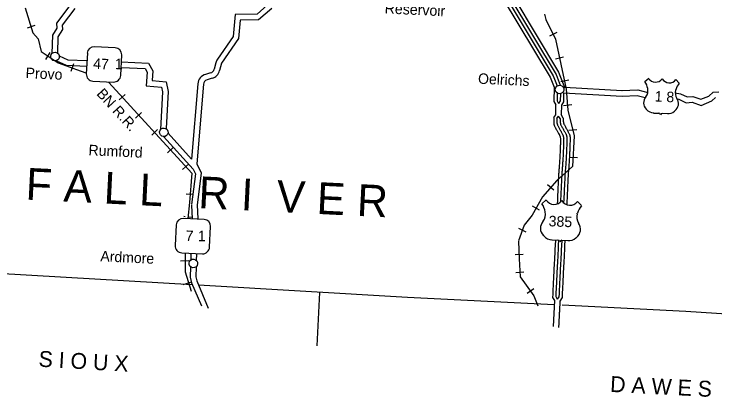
# Model space of a CAD drawing. Extents: x -180379 to 2689081, y 14222585 to 16907136.
# Drawn here: x 339372 to 559514, y 15618461 to 15738898 of the extents above; entities that cross this region are included whole.
import ezdxf

# ---------------------------------------------------------------- set-up
doc = ezdxf.new("R2010")
doc.units = 0
for name, color, linetype in [('L2', 7, 'Continuous'), ('L3', 7, 'Continuous'), ('L4', 7, 'Continuous'), ('L5', 7, 'Continuous'), ('L6', 7, 'Continuous'), ('L8', 7, 'Continuous')]:
    doc.layers.add(name, color=color, linetype=linetype)

msp = doc.modelspace()

# ---------------------------------------------------------------- linework, layer by layer
at = {"layer": 'L2'}
for p, q in [((509021, 15715903), (508927, 15711351)), ((509983, 15714014), (509934, 15711615)), ((510980, 15713828), (510934, 15711603)), ((511988, 15714153), (511929, 15711300)), ((509934, 15711615), (510417, 15710799)), ((510934, 15711603), (510417, 15710799)), ((508927, 15711351), (509509, 15710369)), ((509481, 15707239), (509509, 15710369)), ((511264, 15710264), (511249, 15707256)), ((511929, 15711300), (511264, 15710264)), ((508862, 15706322), (509481, 15707239)), ((511862, 15706167), (511249, 15707256)), ((509861, 15706013), (510373, 15706772)), ((510862, 15706082), (510373, 15706772)), ((303605, 15659150), (395276, 15653790)), ((397339, 15653682), (462932, 15649883)), ((435344, 15651335), (434523, 15634580)), ((509496, 15650027), (509983, 15649205)), ((510496, 15650005), (509983, 15649205)), ((462932, 15649883), (509023, 15647544)), ((508493, 15649758), (509074, 15648776)), ((511494, 15649707), (510812, 15648645)), ((511544, 15647431), (550340, 15645492)), ((550340, 15645492), (576441, 15643765))]:
    msp.add_line(p, q, dxfattribs=at)
for points in [[(510416, 15720572), (512239, 15715919)], [(507775, 15719083), (509021, 15715903)], [(508722, 15719409), (509945, 15716286)], [(509601, 15719908), (510943, 15716482)]]:
    msp.add_lwpolyline(points, dxfattribs=at)
for centre, radius, start, end in [((406032, 15722729), 3378, 145.32626, 166.01487), ((400673, 15721921), 1626, 285.93753, 346.01102), ((400674, 15721921), 3378, 285.93754, 346.01103), ((400453, 15716654), 3378, 105.93857, 175.11888), ((400453, 15716654), 1626, 105.93857, 175.11888)]:
    msp.add_arc(centre, radius, start, end, dxfattribs=at)
at = {"layer": 'L3'}
for p, q in [((356608, 15741123), (352732, 15735977)), ((358459, 15740642), (354540, 15735413)), ((418840, 15741655), (415700, 15738794)), ((420330, 15740657), (416159, 15737037)), ((408839, 15738729), (408183, 15731776)), ((415700, 15738794), (408839, 15738729)), ((352732, 15735977), (352838, 15734461)), ((410424, 15736980), (409906, 15731188)), ((416159, 15737037), (410424, 15736980)), ((352838, 15734461), (351449, 15732225)), ((354650, 15734056), (353183, 15731696)), ((354540, 15735413), (354650, 15734056)), ((351449, 15732225), (351266, 15726443)), ((353183, 15731696), (353020, 15726610)), ((408183, 15731776), (403254, 15724651)), ((409906, 15731188), (404525, 15723410)), ((371140, 15728292), (364660, 15728618)), ((353573, 15725769), (356228, 15724507)), ((362404, 15726559), (362078, 15720079)), ((372873, 15719556), (373199, 15726016)), ((352679, 15724215), (355769, 15722761)), ((355769, 15722761), (362200, 15722508)), ((356228, 15724507), (362287, 15724242)), ((373028, 15723807), (381656, 15723433)), ((381656, 15723433), (383004, 15720998)), ((402754, 15723546), (402251, 15721528)), ((404525, 15723410), (403951, 15721104)), ((373132, 15722054), (380594, 15721736)), ((380594, 15721736), (381227, 15720581)), ((381227, 15720581), (380886, 15716331)), ((383004, 15720998), (382760, 15717956)), ((401120, 15720357), (399526, 15719902)), ((401601, 15718673), (400007, 15718218)), ((364136, 15717802), (370597, 15717497)), ((380886, 15716331), (385698, 15715940)), ((382760, 15717956), (387114, 15717592)), ((385698, 15715940), (386056, 15714414)), ((387114, 15717592), (387809, 15714539)), ((397088, 15716941), (395131, 15693286)), ((398833, 15716792), (396761, 15691786)), ((386056, 15714414), (385397, 15702598)), ((387809, 15714539), (387152, 15702869)), ((387740, 15701465), (395131, 15693286)), ((386309, 15700376), (395657, 15690089)), ((396761, 15691786), (398166, 15688934)), ((395657, 15690089), (396348, 15688621)), ((396348, 15688621), (395110, 15678961)), ((398166, 15688934), (396859, 15678752)), ((395108, 15678815), (395349, 15674454)), ((396861, 15678898), (397123, 15674516)), ((399059, 15674284), (392579, 15674611)), ((390303, 15672573), (389997, 15666072)), ((400792, 15665570), (401118, 15672029)), ((392056, 15663816), (398516, 15663511)), ((394847, 15663554), (394927, 15663261)), ((394927, 15663261), (394865, 15661531)), ((396700, 15663282), (396616, 15661448)), ((394778, 15659405), (394656, 15656091)), ((396530, 15659405), (396431, 15656299)), ((394656, 15656091), (395137, 15654396)), ((395137, 15654396), (398242, 15647082)), ((396431, 15656299), (396791, 15654981)), ((396791, 15654981), (400382, 15646431))]:
    msp.add_line(p, q, dxfattribs=at)
for centre, major_axis, start_param, end_param in [((364550, 15726453), (239, 2148), 0.0618367, 1.6326309), ((371027, 15726135), (239, 2148), 4.7742295, 6.3450236), ((364232, 15719976), (239, 2148), 1.6326311, 3.2034297), ((370709, 15719658), (239, 2148), 3.2034312, 4.7742297), ((392462, 15672462), (239, 2148), 0.0618368, 1.6326309), ((398939, 15672144), (239, 2148), 4.7742295, 6.3450236), ((392145, 15665984), (239, 2149), 1.6326311, 3.2034297), ((398622, 15665667), (239, 2149), 3.2034312, 4.7742297)]:
    msp.add_ellipse(centre, major_axis=major_axis, ratio=0.9999133, start_param=start_param, end_param=end_param, dxfattribs=at)
at = {"layer": 'L4'}
for p, q in [((485443, 15760319), (509601, 15719908)), ((486108, 15761230), (510416, 15720572)), ((483583, 15759200), (507775, 15719083)), ((484626, 15759660), (508722, 15719409)), ((537489, 15717660), (538690, 15718688)), ((548303, 15717137), (547253, 15718275)), ((511988, 15714153), (530368, 15713075)), ((512239, 15715919), (530388, 15714826)), ((530284, 15714828), (535270, 15715060)), ((535270, 15715060), (538423, 15714244)), ((538402, 15715439), (538402, 15715439)), ((547031, 15714080), (548660, 15713775)), ((547173, 15714940), (547174, 15715086)), ((548660, 15713775), (550796, 15712812)), ((557533, 15713107), (558965, 15714299)), ((558965, 15714299), (560697, 15714425)), ((530368, 15713075), (535103, 15713269)), ((535103, 15713269), (537632, 15712615)), ((537766, 15712820), (537850, 15712860)), ((547538, 15712309), (547538, 15712309)), ((547636, 15712176), (548161, 15712092)), ((548161, 15712092), (550504, 15711001)), ((550796, 15712812), (552507, 15712958)), ((552507, 15712958), (555082, 15712073)), ((555082, 15712073), (557533, 15713107)), ((555164, 15710174), (558495, 15711594)), ((558495, 15711594), (559675, 15712602)), ((550504, 15711001), (552341, 15711188)), ((552341, 15711188), (555164, 15710174)), ((538012, 15708897), (537867, 15708983)), ((540250, 15707766), (541897, 15707705)), ((544563, 15707549), (542918, 15707652)), ((546782, 15708315), (546930, 15708459)), ((505141, 15679240), (506531, 15680412)), ((517581, 15678635), (516366, 15679942)), ((506195, 15676684), (506195, 15676684)), ((516279, 15676107), (516281, 15676274)), ((505472, 15673669), (505556, 15673710)), ((516702, 15673079), (516702, 15673079)), ((505753, 15669163), (505587, 15669248)), ((508323, 15667861), (510219, 15667776)), ((513282, 15667615), (511386, 15667721)), ((515835, 15668482), (516004, 15668647)), ((509074, 15648776), (508671, 15640647))]:
    msp.add_line(p, q, dxfattribs=at)
for centre, major_axis, start_param, end_param in [((540865, 15720076), (288, 2593), 2.2554505, 4.1774494), ((545176, 15719866), (288, 2593), 2.2294213, 4.157353), ((533217, 15714586), (579, 5216), 4.9887109, 5.4445899), ((552253, 15713657), (579, 5216), 0.9622688, 1.4046002), ((535303, 15714768), (349, 3145), 4.1822935, 5.0344785), ((550195, 15714041), (349, 3145), 1.4013456, 2.2467097), ((539928, 15710953), (313, 2817), 0.961793, 2.4510584), ((545220, 15710695), (313, 2817), 3.907477, 5.4425607), ((540429, 15711022), (358, 3222), 2.400974, 3.203428), ((541863, 15707165), (60, 537), 4.9552122, 6.345023), ((542925, 15707113), (60, 537), 0.0618377, 1.4516493), ((544728, 15710812), (358, 3222), 3.2034317, 3.9362776), ((500232, 15675700), (666, 5998), 4.9887109, 5.4445899), ((509028, 15682014), (331, 2982), 2.2554505, 4.1774494), ((513985, 15681771), (331, 2982), 2.2294213, 4.157353), ((522124, 15674631), (666, 5998), 0.9622688, 1.4046002), ((502631, 15675909), (402, 3617), 4.1822935, 5.0344785), ((519757, 15675073), (402, 3617), 1.4013456, 2.2467097), ((507950, 15671522), (360, 3239), 0.961793, 2.4510584), ((514036, 15671225), (360, 3239), 3.907477, 5.4425607), ((508526, 15671601), (412, 3706), 2.400974, 3.203428), ((510175, 15667166), (69, 618), 4.9552122, 6.345023), ((511396, 15667106), (69, 618), 0.0618377, 1.4516493), ((513470, 15671360), (412, 3706), 3.2034317, 3.9362776)]:
    msp.add_ellipse(centre, major_axis=major_axis, ratio=0.9999133, start_param=start_param, end_param=end_param, dxfattribs=at)
for points, degree in [([(508862, 15706322), (508861, 15705853), (508859, 15705385), (508858, 15704917), (508857, 15704675), (508895, 15704436), (508949, 15704197), (509002, 15703956), (509074, 15703719), (509192, 15703505), (509438, 15703057), (509685, 15702612), (509931, 15702166), (510177, 15701720), (510421, 15701275), (510665, 15700828), (510782, 15700614), (510850, 15700377), (510902, 15700136), (510952, 15699898), (510987, 15699659), (510983, 15699418), (510969, 15698656), (510953, 15697893), (510922, 15697131), (510891, 15696368), (510864, 15695605), (510826, 15694842), (510789, 15694078), (510747, 15693315), (510698, 15692552), (510649, 15691790), (510595, 15691028), (510541, 15690266), (510495, 15689627), (510425, 15688989), (510393, 15688350), (510246, 15685345), (510100, 15682340), (509953, 15679142)], 3), ([(509861, 15706013), (509860, 15705709), (509859, 15705406), (509858, 15705102), (509857, 15704859), (509896, 15704619), (509950, 15704379), (510004, 15704137), (510076, 15703899), (510194, 15703684), (510440, 15703235), (510689, 15702788), (510936, 15702340), (511182, 15701892), (511428, 15701445), (511673, 15700996), (511790, 15700781), (511859, 15700544), (511910, 15700302), (511961, 15700063), (511996, 15699823), (511992, 15699581), (511978, 15698800), (511961, 15698019), (511929, 15697238), (511898, 15696456), (511870, 15695674), (511831, 15694892), (511793, 15694110), (511751, 15693328), (511700, 15692546), (511650, 15691765), (511595, 15690984), (511539, 15690203), (511493, 15689564), (511423, 15688927), (511391, 15688287), (511252, 15685434), (511113, 15682582), (510973, 15679729)], 3), ([(510862, 15706082), (510861, 15705817), (510860, 15705552), (510859, 15705287), (510858, 15705043), (510897, 15704802), (510951, 15704561), (511005, 15704318), (511077, 15704079), (511196, 15703863), (511443, 15703412), (511693, 15702964), (511941, 15702514), (512188, 15702064), (512435, 15701616), (512681, 15701165), (512798, 15700949), (512867, 15700711), (512919, 15700468), (512970, 15700228), (513005, 15699987), (513001, 15699744), (512987, 15698945), (512969, 15698144), (512937, 15697345), (512905, 15696544), (512876, 15695743), (512837, 15694942), (512797, 15694141), (512754, 15693340), (512702, 15692540), (512651, 15691740), (512594, 15690940), (512537, 15690141), (512491, 15689501), (512421, 15688864), (512390, 15688224), (512248, 15685333), (512107, 15682443), (511966, 15679552)], 3), ([(511862, 15706167), (511861, 15705935), (511860, 15705703), (511860, 15705472), (511859, 15705227), (511898, 15704985), (511952, 15704743), (512006, 15704499), (512079, 15704260), (512198, 15704042), (512446, 15703590), (512697, 15703139), (512946, 15702687), (513194, 15702237), (513442, 15701786), (513688, 15701334), (513806, 15701117), (513876, 15700878), (513928, 15700634), (513979, 15700393), (514014, 15700151), (514010, 15699907), (513996, 15699089), (513978, 15698270), (513945, 15697452), (513911, 15696632), (513882, 15695812), (513842, 15694993), (513801, 15694173), (513757, 15693353), (513704, 15692534), (513652, 15691715), (513594, 15690896), (513535, 15690078), (513489, 15689439), (513419, 15688801), (513388, 15688161), (513242, 15685170), (513095, 15682179), (512949, 15678959)], 3), ([(509380, 15667813), (509154, 15663257), (508927, 15658700), (508700, 15654144), (508633, 15652788), (508565, 15651433), (508493, 15649758)], 3), ([(510379, 15667764), (510152, 15663207), (509926, 15658650), (509699, 15654094), (509631, 15652738), (509564, 15651383), (509496, 15650027)], 3), ([(511378, 15667714), (511151, 15663157), (510924, 15658601), (510698, 15654044), (510630, 15652698), (510563, 15651351), (510496, 15650005)], 3), ([(512377, 15667664), (512150, 15663108), (511923, 15658551), (511696, 15653994), (511629, 15652648), (511562, 15651301), (511494, 15649707)], 3), ([(510812, 15648645), (510674, 15645882), (510536, 15643119), (510398, 15640356)], 2)]:
    msp.add_open_spline(points, degree=degree, dxfattribs=at)
at = {"layer": 'L6'}
for centre in [(352237, 15725506), (510711, 15715152), (386414, 15701698), (395689, 15660461)]:
    msp.add_ellipse(centre, major_axis=(149, 1342), ratio=0.9999133, dxfattribs=at)
at = {"layer": 'L8'}
for p, q in [((342821, 15740849), (345294, 15732958)), ((506006, 15738887), (506340, 15737153)), ((506340, 15737153), (509416, 15730986)), ((345947, 15735265), (343497, 15734460)), ((345294, 15732958), (346920, 15731082)), ((509857, 15733065), (507571, 15731883)), ((346920, 15731082), (347875, 15727109)), ((509416, 15730986), (511096, 15723104)), ((347875, 15727109), (353193, 15723584)), ((350602, 15726743), (349222, 15724590)), ((511977, 15725304), (509468, 15724708)), ((353193, 15723584), (358987, 15721492)), ((358006, 15723214), (357165, 15720784)), ((511096, 15723104), (512776, 15715223)), ((358987, 15721492), (361915, 15720435)), ((369137, 15717409), (395246, 15688843)), ((513623, 15718091), (511093, 15717516)), ((512776, 15715223), (513345, 15708607)), ((374306, 15713636), (372430, 15711865)), ((514532, 15710323), (511965, 15710062)), ((379411, 15707903), (377556, 15706132)), ((513345, 15708607), (515273, 15700598)), ((384479, 15702567), (382602, 15700796)), ((516150, 15702506), (513583, 15702265)), ((515273, 15700598), (514806, 15690949)), ((389419, 15697024), (387563, 15695253)), ((516339, 15693662), (513755, 15693756)), ((394132, 15691713), (392256, 15689963)), ((514806, 15690949), (509834, 15686567)), ((395246, 15688843), (394492, 15679656)), ((509834, 15686567), (505333, 15681387)), ((508860, 15683513), (506878, 15685163)), ((395543, 15682104), (393438, 15682254)), ((505333, 15681387), (502096, 15675608)), ((394492, 15679656), (393933, 15674575)), ((504450, 15677206), (502192, 15678421)), ((393168, 15675126), (392730, 15675173)), ((395292, 15674934), (393959, 15675054)), ((502096, 15675608), (499558, 15672510)), ((499558, 15672510), (497832, 15667526)), ((500220, 15670271), (497962, 15671486)), ((497832, 15667505), (498058, 15661894)), ((393139, 15663678), (393091, 15657778)), ((499305, 15663318), (496759, 15663160)), ((394258, 15661330), (391692, 15661193)), ((498058, 15661894), (498284, 15656262)), ((393091, 15657799), (394960, 15651792)), ((499531, 15657686), (496985, 15657528)), ((394804, 15654505), (392376, 15653720)), ((498284, 15656262), (502572, 15650310)), ((502598, 15652520), (500536, 15650981)), ((502572, 15650310), (503910, 15647104))]:
    msp.add_line(p, q, dxfattribs=at)

# ---------------------------------------------------------------- texts
at = {"layer": 'L2'}
for s, height, rotation, p in [('F A L L   R I  V E R', 10008.34, 357.18886, (342894, 15680539)), ('S I O U X', 5004.4, 356.66987, (346973, 15628025)), ('D A W E S', 5003, 357.13092, (526505, 15620067))]:
    msp.add_text(s, height=height, rotation=rotation, dxfattribs=at).set_placement(p)
at = {"layer": 'L3'}
for s, height, rotation, p in [('47', 3315.5, 357.09762, (364161, 15721681)), ('1', 3315, 359.31921, (371020, 15721558)), ('7', 3295, 356.7766, (393163, 15667557)), ('1', 3316, 359.32142, (397082, 15667448))]:
    msp.add_text(s, height=height, rotation=rotation, dxfattribs=at).set_placement(p)
at = {"layer": 'L4'}
for s, height, rotation, p in [('1 8', 3294.5, 357.26337, (540522, 15711412)), ('385', 3315.3, 357.33022, (507205, 15672169))]:
    msp.add_text(s, height=height, rotation=rotation, dxfattribs=at).set_placement(p)
at = {"layer": 'L5'}
msp.add_text('Reservoir', height=3320.8, rotation=357.20999, dxfattribs=at).set_placement((455718, 15739089))
at = {"layer": 'L6'}
for s, height, rotation, p in [('Provo', 3315.6, 357.19528, (342939, 15718763)), ('Oelrichs', 3293.9, 357.28181, (485046, 15716992)), ('Rumford', 3315.4, 357.22697, (362697, 15694505)), ('Ardmore', 3294.4, 357.17876, (366439, 15661158))]:
    msp.add_text(s, height=height, rotation=rotation, dxfattribs=at).set_placement(p)
at = {"layer": 'L8'}
msp.add_text('BN R.R.', height=3297.7, rotation=312.41096, dxfattribs=at).set_placement((365090, 15713662))

doc.saveas('drawing.dxf')
